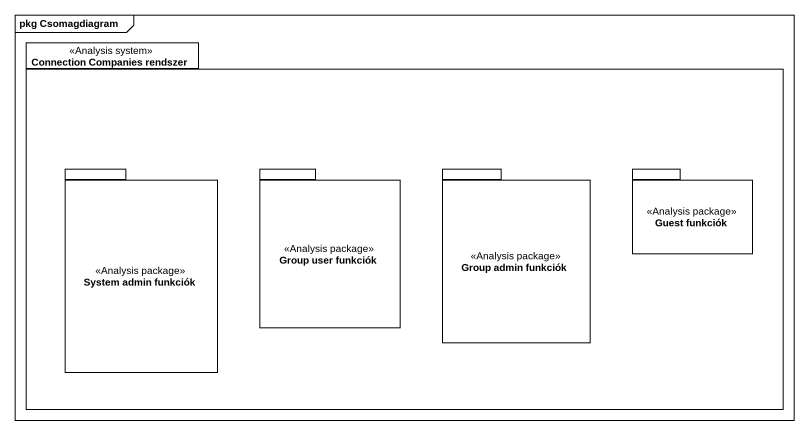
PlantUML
@startuml
mainframe pkg Csomagdiagram
package "Connection Companies rendszer" as Connection_Companies <<Analysis system>> {
  package "System admin funkciók" as System_admin_funkciók <<Analysis package>> {
  }
  package "Group user funkciók" as Group_user_funkciók <<Analysis package>> {
  }
  package "Group admin funkciók" as Group_admin_funkciók <<Analysis package>> {
  }
  package "Guest funkciók" as Guest_funkciók <<Analysis package>> {
  }
}
@enduml
